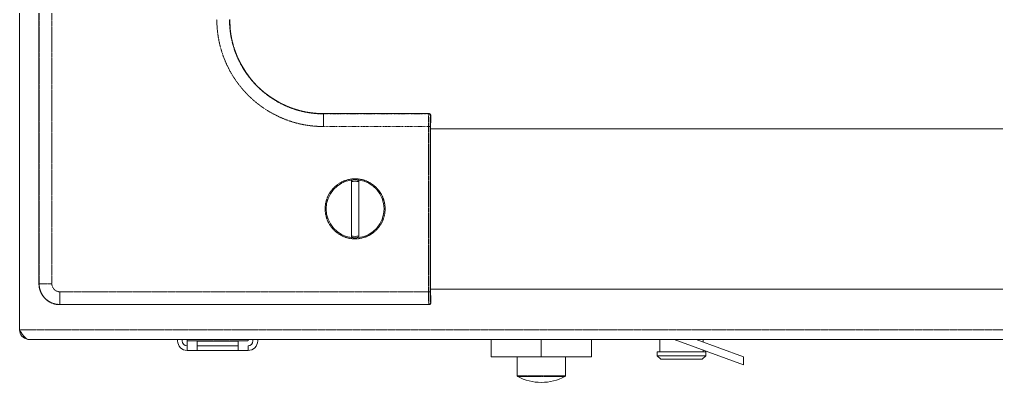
# Model space of a CAD drawing. Header units: millimetres. Extents: x 46989 to 543236, y 252623 to 526638.
# Drawn here: x 127917 to 132308, y 491020 to 492648 of the extents above; entities that cross this region are included whole.
import ezdxf

# ---------------------------------------------------------------- set-up
doc = ezdxf.new("R2010")
doc.units = ezdxf.units.MM
doc.linetypes.add('PHANTOM', pattern=[20, 10, -2, 2, -2, 2, -2])

msp = doc.modelspace()

# ---------------------------------------------------------------- linework, layer by layer
at = {"color": 7, "lineweight": 13, "ltscale": 0.03937}
for p, q in [((127917.3, 491255.6), (127917.3, 495549)), ((128004.7, 491462.1), (128004.7, 493122)), ((129764.1, 492186.2), (129764.1, 491408.4)), ((160541.6, 492157.7), (129764.1, 492157.7)), ((129764.1, 491437.7), (160541.6, 491437.7)), ((129758, 491368.7), (128098.1, 491368.7)), ((127959.5, 491212.2), (162345.1, 491212.2))]:
    msp.add_line(p, q, dxfattribs=at)
at = {"color": 7, "linetype": 'PHANTOM', "lineweight": 13, "ltscale": 0.03937}
for p, q in [((128004.7, 491462.1), (128004.7, 493122)), ((128005.7, 491462.1), (128005.7, 493121)), ((128062.5, 491462.1), (128062.5, 493118.9)), ((129754.9, 492168), (129754.9, 491426.5)), ((129762.1, 492168), (129762.1, 491426.5)), ((129764.1, 492186.8), (129764.1, 491407.8)), ((129754.9, 491426.5), (128098.1, 491426.5)), ((129757, 491369.7), (128098.1, 491369.7)), ((129758, 491368.7), (128098.1, 491368.7)), ((127917.3, 491255.6), (162387.3, 491255.6))]:
    msp.add_line(p, q, dxfattribs=at)
at = {"color": 7, "linetype": 'PHANTOM', "lineweight": 13, "ltscale": 0.016459}
msp.add_line((129284, 492225.9), (129758, 492225.9), dxfattribs=at)
at = {"color": 7, "linetype": 'PHANTOM', "lineweight": 13, "ltscale": 3.4948e-05}
msp.add_line((129284, 492224.9), (129284, 492225.9), dxfattribs=at)
at = {"color": 7, "lineweight": 13, "ltscale": 0.016459}
msp.add_line((129284, 492225.9), (129758, 492225.9), dxfattribs=at)
at = {"color": 7, "linetype": 'PHANTOM', "lineweight": 13, "ltscale": 0.016424}
msp.add_line((129284, 492224.9), (129757, 492224.9), dxfattribs=at)
at = {"color": 7, "linetype": 'PHANTOM', "lineweight": 13, "ltscale": 0.001973}
for p, q in [((129284, 492168), (129284, 492224.9)), ((128062.5, 491462.1), (128005.7, 491462.1)), ((128098.1, 491426.5), (128098.1, 491369.7))]:
    msp.add_line(p, q, dxfattribs=at)
at = {"color": 7, "linetype": 'PHANTOM', "lineweight": 13, "ltscale": 4.93921e-05}
msp.add_line((129758, 492225.9), (129757, 492224.9), dxfattribs=at)
at = {"color": 7, "linetype": 'PHANTOM', "lineweight": 13, "ltscale": 4.9424e-05}
msp.add_line((129765.2, 492218.7), (129764.2, 492217.7), dxfattribs=at)
at = {"color": 7, "linetype": 'PHANTOM', "lineweight": 13, "ltscale": 0.001068}
for p, q in [((129765.2, 492187.9), (129765.2, 492218.7)), ((129765.2, 491375.9), (129765.2, 491406.7))]:
    msp.add_line(p, q, dxfattribs=at)
at = {"color": 7, "lineweight": 13, "ltscale": 0.001068}
for p, q in [((129765.2, 492187.9), (129765.2, 492218.7)), ((129765.2, 491375.9), (129765.2, 491406.7))]:
    msp.add_line(p, q, dxfattribs=at)
at = {"color": 7, "linetype": 'PHANTOM', "lineweight": 13, "ltscale": 0.016352}
msp.add_line((129284, 492168), (129754.9, 492168), dxfattribs=at)
at = {"color": 7, "linetype": 'PHANTOM', "lineweight": 13, "ltscale": 0.000249728}
for p, q in [((129754.9, 492168), (129762.1, 492168)), ((129754.9, 491426.5), (129762.1, 491426.5))]:
    msp.add_line(p, q, dxfattribs=at)
at = {"color": 7, "linetype": 'PHANTOM', "lineweight": 13, "ltscale": 5.40276e-05}
msp.add_line((129764.1, 492186.8), (129765.2, 492187.9), dxfattribs=at)
at = {"color": 7, "linetype": 'PHANTOM', "lineweight": 13, "ltscale": 2.09146e-05}
msp.add_line((129764.1, 492186.2), (129764.1, 492186.8), dxfattribs=at)
at = {"color": 7, "lineweight": 13, "ltscale": 0.00449}
for p, q in [((129409.1, 491928), (129409.1, 491798.7)), ((129441.7, 491798.7), (129441.7, 491928)), ((129409.1, 491798.7), (129409.1, 491669.4)), ((129441.7, 491669.4), (129441.7, 491798.7))]:
    msp.add_line(p, q, dxfattribs=at)
at = {"color": 7, "linetype": 'PHANTOM', "lineweight": 13, "ltscale": 3.4903e-05}
msp.add_line((128005.7, 491462.1), (128004.7, 491462.1), dxfattribs=at)
at = {"color": 7, "linetype": 'PHANTOM', "lineweight": 13, "ltscale": 2.09184e-05}
msp.add_line((129764.1, 491407.8), (129764.1, 491408.4), dxfattribs=at)
at = {"color": 7, "linetype": 'PHANTOM', "lineweight": 13, "ltscale": 5.40303e-05}
msp.add_line((129764.1, 491407.8), (129765.2, 491406.7), dxfattribs=at)
at = {"color": 7, "linetype": 'PHANTOM', "lineweight": 13, "ltscale": 3.49368e-05}
msp.add_line((128098.1, 491369.7), (128098.1, 491368.7), dxfattribs=at)
at = {"color": 7, "linetype": 'PHANTOM', "lineweight": 13, "ltscale": 4.93842e-05}
msp.add_line((129758, 491368.7), (129757, 491369.7), dxfattribs=at)
at = {"color": 7, "linetype": 'PHANTOM', "lineweight": 13, "ltscale": 4.94266e-05}
msp.add_line((129765.2, 491375.9), (129764.2, 491376.9), dxfattribs=at)
at = {"color": 7, "lineweight": 13, "ltscale": 2.56441e-05}
msp.add_line((127954.4, 491212.9), (127954.4, 491212.2), dxfattribs=at)
at = {"color": 7, "lineweight": 13, "ltscale": 0.000145439}
msp.add_line((127954.4, 491212.2), (127958.6, 491212.2), dxfattribs=at)
at = {"color": 7, "lineweight": 13, "ltscale": 0.00020376}
for p, q in [((128627.5, 491206.3), (128627.5, 491212.2)), ((128648.6, 491206.3), (128648.6, 491212.2)), ((128670.9, 491212.2), (128670.9, 491206.3)), ((128944.1, 491206.3), (128944.1, 491212.2)), ((128966.4, 491212.2), (128966.4, 491206.3)), ((128987.5, 491212.2), (128987.5, 491206.3))]:
    msp.add_line(p, q, dxfattribs=at)
at = {"color": 7, "lineweight": 13, "ltscale": 0.001508}
msp.add_line((128670.9, 491206.3), (128670.9, 491162.9), dxfattribs=at)
at = {"color": 7, "linetype": 'PHANTOM', "lineweight": 13, "ltscale": 0.009485}
msp.add_line((128944.1, 491206.3), (128670.9, 491206.3), dxfattribs=at)
at = {"color": 7, "lineweight": 13, "ltscale": 0.001472}
for p, q in [((128715.6, 491205.3), (128715.6, 491162.9)), ((128899.4, 491205.3), (128899.4, 491162.9))]:
    msp.add_line(p, q, dxfattribs=at)
at = {"color": 7, "lineweight": 13, "ltscale": 0.006385}
for p, q in [((128899.4, 491205.3), (128715.6, 491205.3)), ((128899.4, 491184), (128715.6, 491184)), ((128899.4, 491162.9), (128715.6, 491162.9))]:
    msp.add_line(p, q, dxfattribs=at)
at = {"color": 7, "lineweight": 13, "ltscale": 0.000732497}
msp.add_line((128944.1, 491162.9), (128944.1, 491184), dxfattribs=at)
at = {"color": 7, "lineweight": 13, "ltscale": 0.002681}
for p, q in [((130037.1, 491212.2), (130037.1, 491134.9)), ((130262.1, 491212.2), (130262.1, 491134.9)), ((130487.1, 491212.2), (130487.1, 491134.9))]:
    msp.add_line(p, q, dxfattribs=at)
at = {"color": 7, "lineweight": 13, "ltscale": 0.001906}
msp.add_line((130794.9, 491157.3), (130794.9, 491212.2), dxfattribs=at)
at = {"color": 7, "lineweight": 13, "ltscale": 0.011474}
msp.add_line((131170, 491099.1), (130859.5, 491212.2), dxfattribs=at)
at = {"color": 7, "lineweight": 13, "ltscale": 0.007819}
msp.add_line((130958.4, 491212.2), (131170, 491135.1), dxfattribs=at)
at = {"color": 7, "lineweight": 13, "ltscale": 0.000389966}
msp.add_line((130989.3, 491200.9), (130989.3, 491212.2), dxfattribs=at)
at = {"color": 7, "lineweight": 13, "ltscale": 0.000218328}
msp.add_line((128670.9, 491162.9), (128670.9, 491169.2), dxfattribs=at)
at = {"color": 7, "lineweight": 13, "ltscale": 0.009485}
msp.add_line((128944.1, 491162.9), (128670.9, 491162.9), dxfattribs=at)
at = {"color": 7, "lineweight": 13, "ltscale": 0.000463651}
for p, q in [((130796.4, 491157.3), (130783, 491157.3)), ((130796.4, 491139.4), (130783, 491139.4))]:
    msp.add_line(p, q, dxfattribs=at)
at = {"color": 7, "lineweight": 13, "ltscale": 0.000618646}
for p, q in [((130783, 491139.4), (130783, 491157.3)), ((131001.2, 491139.4), (131001.2, 491157.3))]:
    msp.add_line(p, q, dxfattribs=at)
at = {"color": 7, "lineweight": 13, "ltscale": 0.000786796}
for p, q in [((130799, 491123.4), (130783, 491139.4)), ((130985.2, 491123.4), (131001.2, 491139.4))]:
    msp.add_line(p, q, dxfattribs=at)
at = {"color": 7, "lineweight": 13, "ltscale": 0.007111}
for p, q in [((131001.2, 491157.3), (130796.4, 491157.3)), ((131001.2, 491139.4), (130796.4, 491139.4))]:
    msp.add_line(p, q, dxfattribs=at)
at = {"color": 7, "lineweight": 13, "ltscale": 0.000266094}
msp.add_line((130989.3, 491157.3), (130989.3, 491164.9), dxfattribs=at)
at = {"color": 7, "lineweight": 13, "ltscale": 0.007812}
for p, q in [((130262.1, 491134.9), (130037.1, 491134.9)), ((130487.1, 491134.9), (130262.1, 491134.9))]:
    msp.add_line(p, q, dxfattribs=at)
at = {"color": 7, "lineweight": 13, "ltscale": 0.002965}
for p, q in [((130154.1, 491134.9), (130154.1, 491049.6)), ((130370.1, 491134.9), (130370.1, 491049.6))]:
    msp.add_line(p, q, dxfattribs=at)
at = {"color": 7, "lineweight": 13, "ltscale": 0.000395557}
msp.add_line((130810.4, 491123.4), (130799, 491123.4), dxfattribs=at)
at = {"color": 7, "lineweight": 13, "ltscale": 0.006067}
msp.add_line((130985.2, 491123.4), (130810.4, 491123.4), dxfattribs=at)
at = {"color": 7, "lineweight": 13, "ltscale": 0.00125}
msp.add_line((131170, 491135.1), (131170, 491099.1), dxfattribs=at)
at = {"color": 7, "linetype": 'PHANTOM', "lineweight": 13, "ltscale": 0.0075}
msp.add_line((130154.1, 491049.6), (130370.1, 491049.6), dxfattribs=at)
at = {"color": 7, "linetype": 'PHANTOM', "lineweight": 13, "ltscale": 0.003684}
for p, q in [((130156, 491046.4), (130262.1, 491046.4)), ((130262.1, 491046.4), (130368.2, 491046.4))]:
    msp.add_line(p, q, dxfattribs=at)
at = {"color": 7, "linetype": 'PHANTOM', "lineweight": 13, "ltscale": 0.03937}
for points in [[(129754.9, 492168), (129755.4, 492204.6), (129756.1, 492218.3), (129756.7, 492223.8), (129756.9, 492224.7), (129757, 492224.9)], [(129762.1, 492168), (129762.5, 492197.9), (129763.7, 492215.8), (129764, 492217.3), (129764.1, 492217.6), (129764.2, 492217.7)], [(129757, 491369.7), (129756.9, 491370), (129756.6, 491371.1), (129755.9, 491378.5), (129755.4, 491392.1), (129754.9, 491426.5)], [(129764.2, 491376.9), (129764.1, 491377), (129764, 491377.2), (129763.7, 491378.5), (129762.9, 491388.2), (129762.1, 491426.5)]]:
    msp.add_lwpolyline(points, dxfattribs=at)
at = {"color": 7, "lineweight": 13, "ltscale": 0.03937}
msp.add_lwpolyline([(127917.3, 491255.6), (127929.7, 491236.2), (127936.4, 491227.2), (127943.6, 491219.6), (127947.4, 491216.5), (127953.3, 491213.3), (127959.5, 491212.2)], dxfattribs=at)
at = {"color": 7, "linetype": 'PHANTOM', "lineweight": 13, "ltscale": 0.03937}
msp.add_circle((129425.4, 491798.7), 134.7, dxfattribs=at)
for centre, radius, start, end in [((129284, 492648), 480, 180, 270), ((129284, 492648), 423.1, 180, 270), ((129284, 492648), 422.1, 180, 270), ((129425.4, 491798.7), 129.7, 82.7816, 97.2176), ((129425.4, 491798.7), 129.7, 262.7824, 277.2184), ((128098.1, 491462.1), 93.4, 180, 270), ((128098.1, 491462.1), 92.4, 180, 270), ((128098.1, 491462.1), 35.5, 180, 270)]:
    msp.add_arc(centre, radius, start, end, dxfattribs=at)
at = {"color": 7, "lineweight": 13, "ltscale": 0.03937}
for centre, radius, start, end in [((129284, 492648), 422.1, 180, 270), ((129758, 492218.7), 7.2, 0, 90), ((129758, 492187.9), 7.2, 327.9163, 0.0006), ((129425.4, 491798.7), 130.3, 97.1808, 262.8192), ((129425.4, 491798.7), 130.3, 277.1808, 82.8192), ((129425.4, 491798.7), 123.5, 82.4191, 97.5809), ((129425.4, 491798.7), 123.5, 262.4191, 277.5809), ((128098.1, 491462.1), 93.4, 180, 270), ((129758, 491406.7), 7.2, 0.0002, 32.0958), ((129758, 491375.9), 7.2, 270, 360), ((127960.7, 491255.9), 43.4, 180.4143, 261.5989), ((128670.9, 491206.3), 43.4, 180, 270), ((128670.9, 491206.3), 22.3, 180, 270), ((128944.1, 491206.3), 43.4, 270, 0), ((128944.1, 491206.3), 22.3, 270, 0), ((130157.7, 491049.6), 3.6, 180, 241.8155), ((130366.5, 491049.6), 3.6, 298.1845, 360), ((130262.1, 491244.4), 224.6, 241.8155, 270), ((130262.1, 491244.4), 224.6, 270, 298.1845)]:
    msp.add_arc(centre, radius, start, end, dxfattribs=at)
at = {"color": 7, "linetype": 'PHANTOM', "lineweight": 13, "ltscale": 0.03937}
for centre, major_axis, start_param, end_param in [((129757, 492217.7), (-5.09, 5.09), 3.927942, 5.496836), ((129758, 492218.7), (-5.09, 5.09), 3.927942, 5.496836), ((129758, 492187.9), (5.09, -5.09), 0.22583, 0.786349), ((129758, 491406.7), (5.09, 5.09), 5.496836, 6.057356), ((129757, 491376.9), (-5.09, -5.09), 0.786349, 2.355243), ((129758, 491375.9), (-5.09, -5.09), 0.786349, 2.355243)]:
    msp.add_ellipse(centre, major_axis=major_axis, ratio=0.998099, start_param=start_param, end_param=end_param, dxfattribs=at)

doc.saveas('drawing.dxf')
